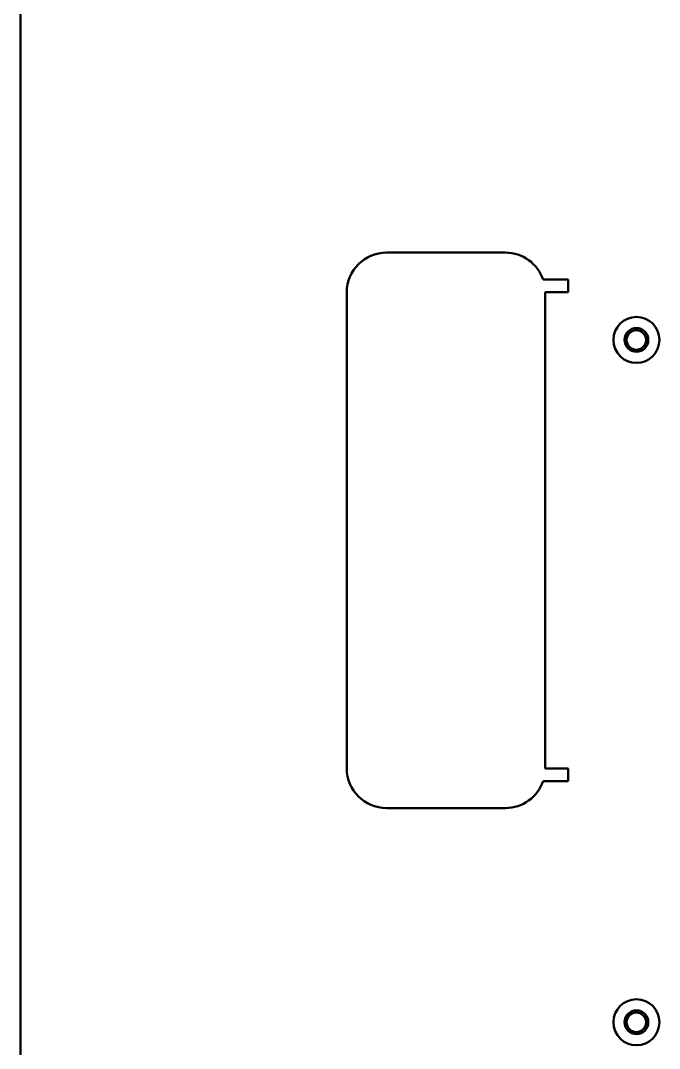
# Model space of a CAD drawing. Header units: millimetres. Extents: x 2121 to 4904, y 892 to 1933.
# Drawn here: x 2612.1 to 2692.6, y 1385.6 to 1515.1 of the extents above; entities that cross this region are included whole.
import ezdxf

# ---------------------------------------------------------------- set-up
doc = ezdxf.new("R2010")
doc.units = ezdxf.units.MM
doc.header["$LTSCALE"] = 1.8
doc.layers.add('외형선(ISO)', color=7, linetype='Continuous', lineweight=50)

msp = doc.modelspace()

# ---------------------------------------------------------------- linework, layer by layer
at = {"layer": '외형선(ISO)', "color": 7}
for p, q in [((2612.129, 1299.494), (2612.129, 1602.394)), ((2658.229, 1485.894), (2673.229, 1485.894)), ((2677.966, 1482.494), (2681.129, 1482.494)), ((2681.129, 1482.494), (2681.129, 1480.894)), ((2653.229, 1420.894), (2653.229, 1480.894)), ((2678.229, 1420.894), (2678.229, 1480.894)), ((2680.329, 1480.894), (2678.229, 1480.894)), ((2681.129, 1480.894), (2680.329, 1480.894)), ((2678.229, 1420.894), (2680.329, 1420.894)), ((2680.329, 1420.894), (2681.129, 1420.894)), ((2681.129, 1420.894), (2681.129, 1419.294)), ((2681.129, 1419.294), (2677.966, 1419.294)), ((2673.229, 1415.894), (2658.229, 1415.894))]:
    msp.add_line(p, q, dxfattribs=at)
for centre, radius in [((2689.729, 1474.894), 2.9), ((2689.729, 1474.894), 1.5), ((2689.729, 1474.894), 1.23), ((2689.729, 1388.894), 2.9), ((2689.729, 1388.894), 1.5), ((2689.729, 1388.894), 1.23)]:
    msp.add_circle(centre, radius, dxfattribs=at)
for centre, start, end in [((2658.229, 1480.894), 90, 180), ((2673.229, 1480.894), 18.66292, 90), ((2658.229, 1420.894), 180, 270), ((2673.229, 1420.894), 270, 341.33708)]:
    msp.add_arc(centre, 5, start, end, dxfattribs=at)

doc.saveas('drawing.dxf')
